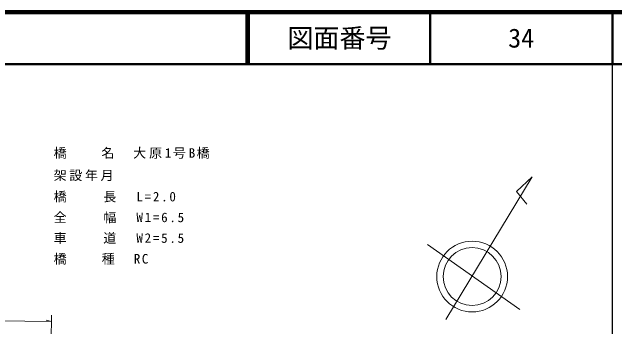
# Model space of a CAD drawing. Units: millimetres, scale not verified. Extents: x 40000 to 680000, y 20000 to 380000.
# Drawn here: x 463764 to 579500, y 319477 to 380000 of the extents above; entities that cross this region are included whole.
import ezdxf
from ezdxf.enums import TextEntityAlignment as Align

# ---------------------------------------------------------------- set-up
doc = ezdxf.new("R2010")
doc.units = ezdxf.units.MM
doc.header["$LTSCALE"] = 1000
for name, color, linetype, lineweight in [('M-BGD', 7, 'Continuous', 13), ('M-STR-HTXT', 7, 'Continuous', 13), ('M-TTL', 2, 'Continuous', 140), ('M-TTL-BAND', 7, 'Continuous', 25), ('M-TTL-LINE', 7, 'Continuous', 50)]:
    doc.layers.add(name, color=color, linetype=linetype, lineweight=lineweight)
doc.layers.add('M-TTL-TXT', color=7, linetype='Continuous')
doc.styles.add('ＭＳ ゴシック', font='')
doc.styles.get('ＭＳ ゴシック').set_extended_font_data('MS Gothic')

msp = doc.modelspace()

# ---------------------------------------------------------------- linework, layer by layer
at = {"layer": 'M-BGD'}
for p, q in [((547036, 320924), (563603, 348332)), ((563603, 348332), (560617, 345484)), ((560617, 345484), (562589, 343052)), ((543527, 335343), (561247, 322800))]:
    msp.add_line(p, q, dxfattribs=at)
for radius in [6796, 5560]:
    msp.add_circle((552087, 329162), radius, dxfattribs=at)
at = {"layer": 'M-STR-HTXT'}
for p, q in [((209801, 323871), (471337, 320509)), ((471337, 320509), (470340, 320772)), ((471362, 321737), (470694, 288826))]:
    msp.add_line(p, q, dxfattribs=at)
at = {"layer": 'M-TTL'}
msp.add_line((680000, 380000), (40000, 380000), dxfattribs=at)
at = {"layer": 'M-TTL-BAND'}
msp.add_line((579000, 20000), (579000, 370000), dxfattribs=at)
at = {"layer": 'M-TTL-LINE'}
for p, q in [((508747, 380000), (508747, 370000)), ((509247, 380000), (509247, 370000)), ((543997, 380000), (543997, 370000)), ((579000, 380000), (579000, 370000)), ((40000, 370000), (680000, 370000))]:
    msp.add_line(p, q, dxfattribs=at)

# ---------------------------------------------------------------- texts
at = {"layer": 'M-STR-HTXT', "char_height": 1833, "attachment_point": 7, "style": 'ＭＳ ゴシック'}
for s, insert in [('\\T1.22;橋\u3000\u3000名\u3000大原1号B橋', (471757, 351796)), ('\\T1.2;架設年月\u3000', (471757, 347500)), ('\\T1.27;橋\u3000\u3000長\u3000L=2.0', (471757, 343402)), ('\\T1.27;全\u3000\u3000幅\u3000W1=6.5', (471757, 339422)), ('\\T1.27;車\u3000\u3000道\u3000W2=5.5', (471757, 335442)), ('\\T1.23;橋\u3000\u3000種\u3000RC', (471757, 331462))]:
    msp.add_mtext(s, dxfattribs=dict(at, insert=insert))
at = {"layer": 'M-TTL-TXT', "style": 'ＭＳ ゴシック'}
for s, p in [('図面番号', (526622, 375000)), ('34', (561497, 375000))]:
    msp.add_text(s, height=3666, dxfattribs=at).set_placement(p, align=Align.MIDDLE_CENTER)

doc.saveas('drawing.dxf')
